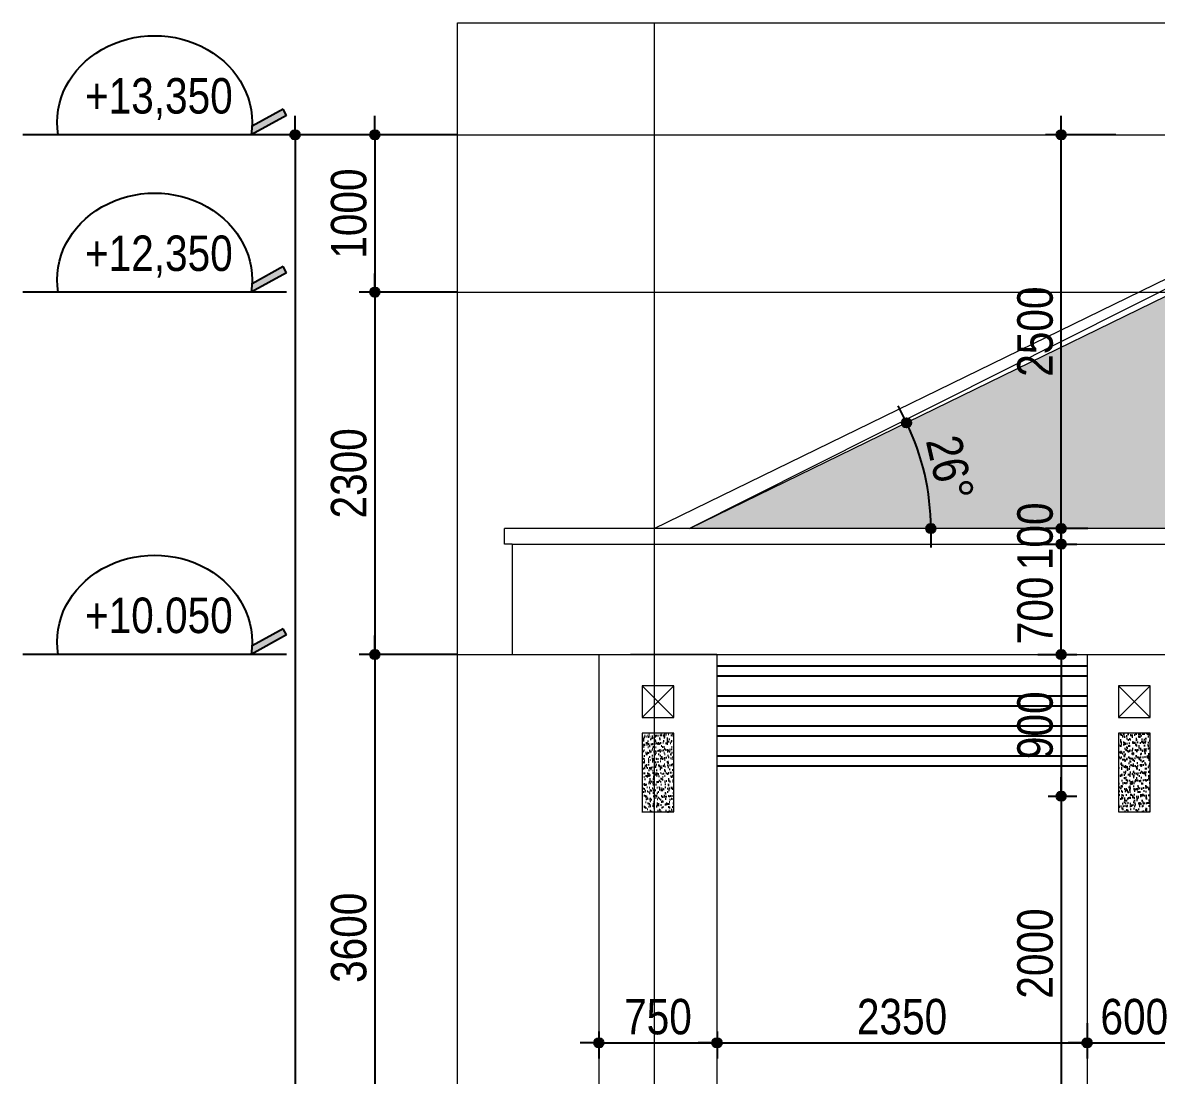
# Model space of a CAD drawing. Extents: x -79995 to 347433, y -157641 to 104789.
# Drawn here: x -17111 to -9912, y -54278 to -47592 of the extents above; entities that cross this region are included whole.
import ezdxf
from ezdxf.enums import TextEntityAlignment as Align

# ---------------------------------------------------------------- set-up
doc = ezdxf.new("R2010")
doc.units = 0
doc.linetypes.add('ACAD_ISO10W100', pattern=[18, 12, -3, 0, -3])
doc.layers.get('DEFPOINTS').update_dxf_attribs({"linetype": 'CONTINUOUS'})
for name, color, linetype in [('DIM', 1, 'CONTINUOUS'), ('HACTH', 8, 'CONTINUOUS'), ('HATCH', 8, 'CONTINUOUS'), ('HATCHNGOI', 22, 'CONTINUOUS'), ('TAGS', 60, 'CONTINUOUS')]:
    doc.layers.add(name, color=color, linetype=linetype)
doc.layers.add('NET-THAY', color=2, linetype='CONTINUOUS', lineweight=13)
doc.layers.add('TRUC', color=24, linetype='CONTINUOUS', lineweight=0)
doc.styles.add('HEL-CONDENSE', font='')
doc.styles.get("Standard").update_dxf_attribs({"font": '', "height": 25})
doc.styles.add('VNI-HELVE-CONDENSEN', font='')
doc.styles.get('HEL-CONDENSE').set_extended_font_data('VNI-Helve-Condense')
doc.styles.get('Standard').set_extended_font_data('VNI-Helve-Condense')
doc.styles.get('VNI-HELVE-CONDENSEN').set_extended_font_data('VNI-Helve-Condense')
doc.dimstyles.new('D100', dxfattribs={"dimtxt": 225, "dimasz": 1.2, "dimexe": 100, "dimexo": 0, "dimgap": 50, "dimtad": 1, "dimdec": 0, "dimzin": 13, "dimdsep": 46, "dimtxsty": 'HEL-CONDENSE', "dimblk": 'D50', "dimcen": 0, "dimclrd": 1, "dimclre": 1, "dimclrt": 7, "dimadec": 0, "dimazin": 0, "dimtfac": 1, "dimtdec": 0, "dimtmove": 0, "dimatfit": 3, "dimldrblk": 'D50', "dimfxl": 1, "dimtolj": 1, "dimtzin": 13, "dimarcsym": 0})
doc.dimstyles.get("Standard").update_dxf_attribs({"dimtxt": 0.18, "dimasz": 0.18, "dimexe": 0.18, "dimexo": 0.0625, "dimgap": 0.09, "dimtad": 0, "dimtih": 1, "dimtoh": 1, "dimdec": 4, "dimzin": 0, "dimdsep": 46, "dimtxsty": 'Standard', "dimcen": 0.09, "dimadec": 0, "dimazin": 0, "dimtfac": 1, "dimtdec": 4, "dimtofl": 0, "dimtmove": 0, "dimatfit": 3, "dimfxl": 1, "dimtolj": 1, "dimtzin": 0, "dimarcsym": 0})
pattern_1 = [(37.5, (-1310704.427, -309123.29), (-1.2000235, 36.7059928), [0, -28.956, 0, -32.385, 0, -30.95625]), (7.5, (-1310704.427, -309123.29), (33.7142462, 53.7618825), [0, -15.621, 0, -26.0985, 0, -10.00125]), (327.5, (-1310727.86, -309123.29), (59.3244278, 0.10778885), [0, -9.525, 0, -34.29, 0, -44.7675]), (317.5, (-1310727.86, -309123.29), (57.266734, 16.7196992), [0, -4.7625, 0, -22.479, 0, -25.7175])]

# ---------------------------------------------------------------- blocks, each defined once
blk = doc.blocks.new('D50')
at = {"layer": 'DIM'}
blk.add_hatch(color=256, dxfattribs=at).paths.add_polyline_path([(25, 0, 1), (-25, 0, 1)])
blk.add_line((25, 0), (100, 0), dxfattribs=at)
blk.add_circle((0, 0), 25, dxfattribs=at)
blk = doc.blocks.new('*D765')
at = {"layer": 'DEFPOINTS', "color": 0, "transparency": 16777216}
for p in [(-14349.8, -48304.8), (-14874.3, -49304.8), (-14349.8, -49304.8)]:
    blk.add_point(p, dxfattribs=at)
at = {"layer": 'DIM', "color": 1, "lineweight": -2, "transparency": 16777216}
for p, q in [((-14349.8, -48304.8), (-14974.3, -48304.8)), ((-14874.3, -48306), (-14874.3, -49303.6)), ((-14349.8, -49304.8), (-14974.3, -49304.8))]:
    blk.add_line(p, q, dxfattribs=at)
at = {"layer": 'DIM', "color": 1, "lineweight": -2, "transparency": 16777216, "xscale": 1.199999999999999, "yscale": 1.199999999999999, "zscale": 1.199999999999999}
for p, rotation in [((-14874.3, -48304.8), 90), ((-14874.3, -49304.8), 270)]:
    blk.add_blockref('D50', p, dxfattribs=dict(at, rotation=rotation))
at = {"layer": 'DIM', "color": 7, "transparency": 16777216, "insert": (-15039.2, -48804.8), "char_height": 225, "attachment_point": 5, "rotation": 90, "style": 'HEL-CONDENSE'}
blk.add_mtext('\\A1;1000', dxfattribs=at)
blk = doc.blocks.new('*D766')
at = {"layer": 'DEFPOINTS', "color": 0, "transparency": 16777216}
for p in [(-14349.8, -49304.8), (-14874.3, -51604.8), (-14349.8, -51604.8)]:
    blk.add_point(p, dxfattribs=at)
at = {"layer": 'DIM', "color": 1, "lineweight": -2, "transparency": 16777216}
for p, q in [((-14349.8, -49304.8), (-14974.3, -49304.8)), ((-14874.3, -49306), (-14874.3, -51603.6)), ((-14349.8, -51604.8), (-14974.3, -51604.8))]:
    blk.add_line(p, q, dxfattribs=at)
at = {"layer": 'DIM', "color": 1, "lineweight": -2, "transparency": 16777216, "xscale": 1.199999999999999, "yscale": 1.199999999999999, "zscale": 1.199999999999999}
for p, rotation in [((-14874.3, -49304.8), 90), ((-14874.3, -51604.8), 270)]:
    blk.add_blockref('D50', p, dxfattribs=dict(at, rotation=rotation))
at = {"layer": 'DIM', "color": 7, "transparency": 16777216, "insert": (-15039.2, -50454.8), "char_height": 225, "attachment_point": 5, "rotation": 90, "style": 'HEL-CONDENSE'}
blk.add_mtext('\\A1;2300', dxfattribs=at)
blk = doc.blocks.new('*D767')
at = {"layer": 'DEFPOINTS', "color": 0, "transparency": 16777216}
for p in [(-14349.8, -51604.8), (-14874.3, -55204.8), (-14349.8, -55204.8)]:
    blk.add_point(p, dxfattribs=at)
at = {"layer": 'DIM', "color": 1, "lineweight": -2, "transparency": 16777216}
for p, q in [((-14349.8, -51604.8), (-14974.3, -51604.8)), ((-14874.3, -51606), (-14874.3, -55203.6)), ((-14349.8, -55204.8), (-14974.3, -55204.8))]:
    blk.add_line(p, q, dxfattribs=at)
at = {"layer": 'DIM', "color": 1, "lineweight": -2, "transparency": 16777216, "xscale": 1.199999999999999, "yscale": 1.199999999999999, "zscale": 1.199999999999999}
for p, rotation in [((-14874.3, -51604.8), 90), ((-14874.3, -55204.8), 270)]:
    blk.add_blockref('D50', p, dxfattribs=dict(at, rotation=rotation))
at = {"layer": 'DIM', "color": 7, "transparency": 16777216, "insert": (-15039.2, -53404.8), "char_height": 225, "attachment_point": 5, "rotation": 90, "style": 'HEL-CONDENSE'}
blk.add_mtext('\\A1;3600', dxfattribs=at)
blk = doc.blocks.new('*D771')
at = {"layer": 'DEFPOINTS', "color": 0, "transparency": 16777216}
for p in [(-14974.3, -48304.8), (-15381.2, -61654.8), (-14974.3, -61654.8)]:
    blk.add_point(p, dxfattribs=at)
at = {"layer": 'DIM', "color": 1, "lineweight": -2, "transparency": 16777216}
for p, q in [((-14974.3, -48304.8), (-15481.2, -48304.8)), ((-15381.2, -48306), (-15381.2, -61653.6)), ((-14974.3, -61654.8), (-15481.2, -61654.8))]:
    blk.add_line(p, q, dxfattribs=at)
at = {"layer": 'DIM', "color": 1, "lineweight": -2, "transparency": 16777216, "xscale": 1.199999999999999, "yscale": 1.199999999999999, "zscale": 1.199999999999999}
for p, rotation in [((-15381.2, -48304.8), 90), ((-15381.2, -61654.8), 270)]:
    blk.add_blockref('D50', p, dxfattribs=dict(at, rotation=rotation))
at = {"layer": 'DIM', "color": 7, "transparency": 16777216, "insert": (-15546.1, -54810.9), "char_height": 225, "attachment_point": 5, "rotation": 90, "style": 'HEL-CONDENSE'}
blk.add_mtext('\\A1;13350', dxfattribs=at)
blk = doc.blocks.new('CAODO')
at = {"layer": 'TAGS', "linetype": 'Continuous'}
h = blk.add_hatch(color=256, dxfattribs=at)
edge = h.paths.add_edge_path()
edge.add_line((-906.9, 181.5), (-931, 137.7))
edge.add_line((-931, 137.7), (-681, 0))
edge.add_ellipse((0, 87.1), major_axis=(688, 0), ratio=0.890858, start_angle=182.47792, end_angle=188.16658, ccw=False)
edge.add_line((-687.4, 60.6), (-906.9, 181.5))
for p, q in [((-931, 137.7), (-906.9, 181.5)), ((-906.9, 181.5), (-687.4, 60.6)), ((-931, 137.7), (-681, 0)), ((-931, 0), (931, 0))]:
    blk.add_line(p, q, dxfattribs=at)
blk.add_ellipse((0, 87.1), major_axis=(688, 0), ratio=0.890858, start_param=-0.142534, end_param=3.284126, dxfattribs=at)
at = {"layer": 'TAGS', "linetype": 'Continuous', "style": 'VNI-HELVE-CONDENSEN'}
blk.add_attdef('0.000', text='', height=250, dxfattribs=at).set_placement((0.2, 232.3), align=Align.MIDDLE_CENTER)
blk = doc.blocks.new('*D774')
at = {"layer": 'DEFPOINTS', "color": 0, "linetype": 'Continuous', "transparency": 16777216}
for p in [(-10598.4, -51604.8), (-10598.4, -52504.8), (-10515.6, -52504.8)]:
    blk.add_point(p, dxfattribs=at)
at = {"layer": 'DIM', "color": 1, "linetype": 'Continuous', "lineweight": -2, "transparency": 16777216}
for p, q in [((-10598.4, -51604.8), (-10415.6, -51604.8)), ((-10515.6, -51606), (-10515.6, -52503.6)), ((-10598.4, -52504.8), (-10415.6, -52504.8))]:
    blk.add_line(p, q, dxfattribs=at)
at = {"layer": 'DIM', "color": 1, "linetype": 'Continuous', "lineweight": -2, "transparency": 16777216, "xscale": 1.199999999999999, "yscale": 1.199999999999999, "zscale": 1.199999999999999}
for p, rotation in [((-10515.6, -51604.8), 90), ((-10515.6, -52504.8), 270)]:
    blk.add_blockref('D50', p, dxfattribs=dict(at, rotation=rotation))
at = {"layer": 'DIM', "color": 7, "linetype": 'Continuous', "transparency": 16777216, "insert": (-10680.5, -52054.8), "char_height": 225, "attachment_point": 5, "rotation": 90, "style": 'HEL-CONDENSE'}
blk.add_mtext('\\A1;900', dxfattribs=at)
blk = doc.blocks.new('*D775')
at = {"layer": 'DEFPOINTS', "color": 0, "linetype": 'Continuous', "transparency": 16777216}
for p in [(-10598.4, -52504.8), (-10515.6, -54504.8), (-10515.6, -54504.8)]:
    blk.add_point(p, dxfattribs=at)
at = {"layer": 'DIM', "color": 1, "linetype": 'Continuous', "lineweight": -2, "transparency": 16777216}
for p, q in [((-10598.4, -52504.8), (-10415.6, -52504.8)), ((-10515.6, -52506), (-10515.6, -54503.6)), ((-10515.6, -54504.8), (-10615.6, -54504.8))]:
    blk.add_line(p, q, dxfattribs=at)
at = {"layer": 'DIM', "color": 1, "linetype": 'Continuous', "lineweight": -2, "transparency": 16777216, "xscale": 1.199999999999999, "yscale": 1.199999999999999, "zscale": 1.199999999999999}
for p, rotation in [((-10515.6, -52504.8), 90), ((-10515.6, -54504.8), 270)]:
    blk.add_blockref('D50', p, dxfattribs=dict(at, rotation=rotation))
at = {"layer": 'DIM', "color": 7, "linetype": 'Continuous', "transparency": 16777216, "insert": (-10680.5, -53504.8), "char_height": 225, "attachment_point": 5, "rotation": 90, "style": 'HEL-CONDENSE'}
blk.add_mtext('\\A1;2000', dxfattribs=at)
blk = doc.blocks.new('*D781')
at = {"layer": 'DEFPOINTS', "color": 0, "linetype": 'Continuous', "transparency": 16777216}
for p in [(-10663.1, -50904.8), (-10515.6, -50904.8), (-10663.1, -51604.8)]:
    blk.add_point(p, dxfattribs=at)
at = {"layer": 'DIM', "color": 1, "linetype": 'Continuous', "lineweight": -2, "transparency": 16777216}
for p, q in [((-10663.1, -50904.8), (-10415.6, -50904.8)), ((-10515.6, -51603.6), (-10515.6, -50906)), ((-10663.1, -51604.8), (-10415.6, -51604.8))]:
    blk.add_line(p, q, dxfattribs=at)
at = {"layer": 'DIM', "color": 1, "linetype": 'Continuous', "lineweight": -2, "transparency": 16777216, "xscale": 1.199999999999999, "yscale": 1.199999999999999, "zscale": 1.199999999999999}
for p, rotation in [((-10515.6, -50904.8), 90), ((-10515.6, -51604.8), 270)]:
    blk.add_blockref('D50', p, dxfattribs=dict(at, rotation=rotation))
at = {"layer": 'DIM', "color": 7, "linetype": 'Continuous', "transparency": 16777216, "insert": (-10680.5, -51325.6), "char_height": 225, "attachment_point": 5, "rotation": 90, "style": 'HEL-CONDENSE'}
blk.add_mtext('\\A1;700', dxfattribs=at)
blk = doc.blocks.new('*D782')
at = {"layer": 'DEFPOINTS', "color": 0, "linetype": 'Continuous', "transparency": 16777216}
for p in [(-10515.6, -50804.8), (-10346.3, -50804.8), (-10663.1, -50904.8)]:
    blk.add_point(p, dxfattribs=at)
at = {"layer": 'DIM', "color": 1, "linetype": 'Continuous', "lineweight": -2, "transparency": 16777216}
for p, q in [((-10346.3, -50804.8), (-10615.6, -50804.8)), ((-10515.6, -50803.6), (-10515.6, -50802.4)), ((-10515.6, -50904.8), (-10515.6, -50804.8)), ((-10663.1, -50904.8), (-10415.6, -50904.8)), ((-10515.6, -50906), (-10515.6, -50907.2))]:
    blk.add_line(p, q, dxfattribs=at)
at = {"layer": 'DIM', "color": 1, "linetype": 'Continuous', "lineweight": -2, "transparency": 16777216, "xscale": 1.199999999999999, "yscale": 1.199999999999999, "zscale": 1.199999999999999}
for p, rotation in [((-10515.6, -50804.8), 270), ((-10515.6, -50904.8), 90)]:
    blk.add_blockref('D50', p, dxfattribs=dict(at, rotation=rotation))
at = {"layer": 'DIM', "color": 7, "linetype": 'Continuous', "transparency": 16777216, "insert": (-10680.5, -50854.8), "char_height": 225, "attachment_point": 5, "rotation": 90, "style": 'HEL-CONDENSE'}
blk.add_mtext('\\A1;100', dxfattribs=at)
blk = doc.blocks.new('*D783')
at = {"layer": 'DEFPOINTS', "color": 0, "linetype": 'Continuous', "transparency": 16777216}
for p in [(-10515.6, -48304.8), (-10168.2, -48304.8), (-10346.3, -50804.8)]:
    blk.add_point(p, dxfattribs=at)
at = {"layer": 'DIM', "color": 1, "linetype": 'Continuous', "lineweight": -2, "transparency": 16777216}
for p, q in [((-10168.2, -48304.8), (-10615.6, -48304.8)), ((-10515.6, -50803.6), (-10515.6, -48306)), ((-10346.3, -50804.8), (-10615.6, -50804.8))]:
    blk.add_line(p, q, dxfattribs=at)
at = {"layer": 'DIM', "color": 1, "linetype": 'Continuous', "lineweight": -2, "transparency": 16777216, "xscale": 1.199999999999999, "yscale": 1.199999999999999, "zscale": 1.199999999999999}
for p, rotation in [((-10515.6, -48304.8), 90), ((-10515.6, -50804.8), 270)]:
    blk.add_blockref('D50', p, dxfattribs=dict(at, rotation=rotation))
at = {"layer": 'DIM', "color": 7, "linetype": 'Continuous', "transparency": 16777216, "insert": (-10680.5, -49554.8), "char_height": 225, "attachment_point": 5, "rotation": 90, "style": 'HEL-CONDENSE'}
blk.add_mtext('\\A1;2500', dxfattribs=at)
blk = doc.blocks.new('*D807')
at = {"layer": 'DEFPOINTS', "color": 0, "linetype": 'Continuous', "transparency": 16777216}
for p in [(-13451.5, -53999.7), (-12701.5, -53999.7), (-12701.5, -54072.1)]:
    blk.add_point(p, dxfattribs=at)
at = {"layer": 'DIM', "color": 1, "linetype": 'Continuous', "lineweight": -2, "transparency": 16777216}
for p, q in [((-13451.5, -53999.7), (-13451.5, -54172.1)), ((-12701.5, -53999.7), (-12701.5, -54172.1)), ((-13450.3, -54072.1), (-12702.7, -54072.1))]:
    blk.add_line(p, q, dxfattribs=at)
at = {"layer": 'DIM', "color": 1, "linetype": 'Continuous', "lineweight": -2, "transparency": 16777216, "xscale": 1.199999999999999, "yscale": 1.199999999999999, "zscale": 1.199999999999999, "rotation": 180}
blk.add_blockref('D50', (-13451.5, -54072.1), dxfattribs=at)
at = {"layer": 'DIM', "color": 1, "linetype": 'Continuous', "lineweight": -2, "transparency": 16777216, "xscale": 1.199999999999999, "yscale": 1.199999999999999, "zscale": 1.199999999999999}
blk.add_blockref('D50', (-12701.5, -54072.1), dxfattribs=at)
at = {"layer": 'DIM', "color": 7, "linetype": 'Continuous', "transparency": 16777216, "insert": (-13076.5, -53907.2), "char_height": 225, "attachment_point": 5, "style": 'HEL-CONDENSE'}
blk.add_mtext('\\A1;750', dxfattribs=at)
blk = doc.blocks.new('*D808')
at = {"layer": 'DEFPOINTS', "color": 0, "linetype": 'Continuous', "transparency": 16777216}
for p in [(-10351.5, -53948), (-12701.5, -53999.7), (-10351.5, -54072.1)]:
    blk.add_point(p, dxfattribs=at)
at = {"layer": 'DIM', "color": 1, "linetype": 'Continuous', "lineweight": -2, "transparency": 16777216}
for p, q in [((-10351.5, -53948), (-10351.5, -54172.1)), ((-12701.5, -53999.7), (-12701.5, -54172.1)), ((-12700.3, -54072.1), (-10352.7, -54072.1))]:
    blk.add_line(p, q, dxfattribs=at)
at = {"layer": 'DIM', "color": 1, "linetype": 'Continuous', "lineweight": -2, "transparency": 16777216, "xscale": 1.199999999999999, "yscale": 1.199999999999999, "zscale": 1.199999999999999, "rotation": 180}
blk.add_blockref('D50', (-12701.5, -54072.1), dxfattribs=at)
at = {"layer": 'DIM', "color": 1, "linetype": 'Continuous', "lineweight": -2, "transparency": 16777216, "xscale": 1.199999999999999, "yscale": 1.199999999999999, "zscale": 1.199999999999999}
blk.add_blockref('D50', (-10351.5, -54072.1), dxfattribs=at)
at = {"layer": 'DIM', "color": 7, "linetype": 'Continuous', "transparency": 16777216, "insert": (-11526.5, -53907.2), "char_height": 225, "attachment_point": 5, "style": 'HEL-CONDENSE'}
blk.add_mtext('\\A1;2350', dxfattribs=at)
blk = doc.blocks.new('*D809')
at = {"layer": 'DEFPOINTS', "color": 0, "linetype": 'Continuous', "transparency": 16777216}
for p in [(-9751.5, -53834.2), (-10351.5, -53948), (-9751.5, -54072.1)]:
    blk.add_point(p, dxfattribs=at)
at = {"layer": 'DIM', "color": 1, "linetype": 'Continuous', "lineweight": -2, "transparency": 16777216}
for p, q in [((-9751.5, -53834.2), (-9751.5, -54172.1)), ((-10351.5, -53948), (-10351.5, -54172.1)), ((-10350.3, -54072.1), (-9752.7, -54072.1))]:
    blk.add_line(p, q, dxfattribs=at)
at = {"layer": 'DIM', "color": 1, "linetype": 'Continuous', "lineweight": -2, "transparency": 16777216, "xscale": 1.199999999999999, "yscale": 1.199999999999999, "zscale": 1.199999999999999, "rotation": 180}
blk.add_blockref('D50', (-10351.5, -54072.1), dxfattribs=at)
at = {"layer": 'DIM', "color": 1, "linetype": 'Continuous', "lineweight": -2, "transparency": 16777216, "xscale": 1.199999999999999, "yscale": 1.199999999999999, "zscale": 1.199999999999999}
blk.add_blockref('D50', (-9751.5, -54072.1), dxfattribs=at)
at = {"layer": 'DIM', "color": 7, "linetype": 'Continuous', "transparency": 16777216, "insert": (-10051.5, -53907.2), "char_height": 225, "attachment_point": 5, "style": 'HEL-CONDENSE'}
blk.add_mtext('\\A1;600', dxfattribs=at)
blk = doc.blocks.new('*D877')
at = {"layer": 'DEFPOINTS', "color": 0, "linetype": 'Continuous', "transparency": 16777216}
for p in [(-7952.7, -48404.8), (-11361, -50574.2), (-14051.5, -50804.8), (-12873.4, -50804.8), (-1401.5, -50804.8)]:
    blk.add_point(p, dxfattribs=at)
at = {"layer": 'DIM', "color": 1, "linetype": 'Continuous', "lineweight": -2, "transparency": 16777216}
blk.add_arc((-12873.4, -50804.8), 1529.9, 0.04494, 25.95506, dxfattribs=at)
at = {"layer": 'DIM', "color": 1, "linetype": 'Continuous', "lineweight": -2, "transparency": 16777216, "xscale": 1.199999999999999, "yscale": 1.199999999999999, "zscale": 1.199999999999999}
for p, rotation in [((-11498.4, -50134.1), 115.9775297945431), ((-11343.5, -50804.8), 270.0224702054559)]:
    blk.add_blockref('D50', p, dxfattribs=dict(at, rotation=rotation))
at = {"layer": 'DIM', "color": 7, "linetype": 'Continuous', "transparency": 16777216, "insert": (-11222.1, -50423.5), "char_height": 225, "attachment_point": 5, "rotation": 283, "style": 'HEL-CONDENSE'}
blk.add_mtext('\\A1;26°', dxfattribs=at)

msp = doc.modelspace()

# ---------------------------------------------------------------- hatches: boundary and pattern name
at = {"layer": 'HACTH'}
h = msp.add_hatch(dxfattribs=at)
h.set_pattern_fill('ANSI32', color=256, scale=20, angle=135, style=0)
h.set_pattern_definition([(180, (-174108.84, -520561.22), (-1e-14, -190.5), []), (180, (-174172.34, -520497.72), (-1e-14, -190.5), [])])
h.paths.add_polyline_path([(-6801.548, -52404.781), (-4401.548, -52404.781), (-4401.548, -51604.781), (-6801.548, -51604.781)])
h.paths.add_polyline_path([(-9751.548, -52404.781), (-7401.548, -52404.781), (-7401.548, -51604.781), (-9751.548, -51604.781)])
h.paths.add_polyline_path([(-12701.548, -52404.781), (-10351.548, -52404.781), (-10351.548, -51604.781), (-12701.548, -51604.781)])
at = {"layer": 'HATCH'}
h = msp.add_hatch(dxfattribs=at)
h.set_pattern_fill('AR-SAND', color=256, scale=0.75, style=0)
h.set_pattern_definition(pattern_1)
h.paths.add_polyline_path([(-13176.548, -52604.781), (-12976.548, -52604.781), (-12976.548, -52104.781), (-13176.548, -52104.781)])
h = msp.add_hatch(dxfattribs=at)
h.set_pattern_fill('AR-SAND', color=256, scale=0.75, style=0)
h.set_pattern_definition(pattern_1)
h.paths.add_polyline_path([(-10151.548, -52604.781), (-9951.548, -52604.781), (-9951.548, -52104.781), (-10151.548, -52104.781)])
at = {"layer": 'HATCHNGOI'}
h = msp.add_hatch(dxfattribs=at)
h.set_pattern_fill('AR-RSHKE', color=14, scale=15, angle=180, style=0)
h.set_pattern_definition([(180, (-1056383.75, 259236.73), (-382.5, -180), [90, -75, 105, -45, 135, -60]), (180, (-1056473.75, 259229.23), (-382.5, -180), [75, -285, 60, -90]), (180, (-1056653.75, 259247.98), (-382.5, -180), [45, -465]), (270, (-1056383.75, 259236.73), (127.5, -180), [172.5, -547.5]), (270, (-1056473.75, 259236.73), (127.5, -180), [168.75, -551.25]), (270, (-1056548.75, 259236.73), (127.5, -180), [157.5, -562.5]), (270, (-1056653.75, 259247.98), (127.5, -180), [172.5, -547.5]), (270, (-1056698.75, 259247.98), (127.5, -180), [172.5, -547.5]), (270, (-1056833.75, 259236.73), (127.5, -180), [165, -555])])
h.paths.add_polyline_path([(19670.335, -50804.781), (14749.606, -48404.781), (-7952.701, -48404.781), (-12873.43, -50804.781)])

# ---------------------------------------------------------------- linework, layer by layer
at = {"layer": 'NET-THAY'}
for p, q in [((-13101.548, -50804.781), (-7975.788, -48304.781)), ((-1401.548, -50804.781), (-14051.548, -50804.781)), ((-14001.548, -50904.781), (-14001.548, -51604.781)), ((-14001.548, -51604.781), (-1401.548, -51604.781)), ((-12701.548, -51604.781), (-13251.548, -51604.781))]:
    msp.add_line(p, q, dxfattribs=at)
for points in [[(-12878.813, -50804.781), (-8102.228, -48404.781), (14749.606, -48404.781), (19670.335, -50804.781)], [(19670.335, -50804.781), (14749.606, -48404.781), (-7952.701, -48404.781), (-12873.43, -50804.781)], [(-14001.548, -50904.781), (-14051.548, -50904.781), (-14051.548, -50804.781), (-14051.548, -50804.781)], [(-14001.548, -50904.781), (20798.452, -50904.781)], [(-13451.548, -51604.781), (-13451.548, -60904.781)], [(-12701.548, -51604.781), (-12701.548, -59154.781)], [(-10351.548, -51604.781), (-10351.548, -60904.781)], [(-12976.548, -51804.781), (-13176.548, -51804.781), (-13176.548, -52004.781), (-12976.548, -52004.781), (-12976.548, -51804.781)], [(-13176.548, -51804.781), (-12976.548, -52004.781)], [(-12976.548, -51804.781), (-13176.548, -52004.781)], [(-9951.548, -51804.781), (-10151.548, -51804.781), (-10151.548, -52004.781), (-9951.548, -52004.781), (-9951.548, -51804.781)], [(-10151.548, -51804.781), (-9951.548, -52004.781)], [(-9951.548, -51804.781), (-10151.548, -52004.781)], [(-12976.548, -52104.781), (-13176.548, -52104.781), (-13176.548, -52604.781), (-12976.548, -52604.781), (-12976.548, -52104.781)], [(-9951.548, -52104.781), (-10151.548, -52104.781), (-10151.548, -52604.781), (-9951.548, -52604.781), (-9951.548, -52104.781)]]:
    msp.add_lwpolyline(points, dxfattribs=at)
at = {"layer": 'TRUC', "linetype": 'ACAD_ISO10W100', "ltscale": 0.2}
for points in [[(-14349.781, -47592.126), (21118.657, -47592.126)], [(-13101.548, -47592.126), (-13101.548, -61954.781)], [(-14349.781, -48304.781), (21118.657, -48304.781)], [(-14349.781, -49304.781), (21118.657, -49304.781)], [(-14349.781, -51604.781), (21118.657, -51604.781)]]:
    msp.add_lwpolyline(points, dxfattribs=at)
msp.add_lwpolyline([(-14349.781, -47592.126), (21118.657, -47592.126), (21118.657, -61954.781), (-14349.781, -61954.781)], close=True, dxfattribs=at)

# ---------------------------------------------------------------- block references
at = {"layer": 'TAGS', "linetype": 'Continuous'}
ref = msp.add_blockref('CAODO', (-16272.948, -48304.781), dxfattribs=dict(at, xscale=-0.9000000001396984, yscale=0.9000000001396984, zscale=0.9))
ref.add_attrib('0.000', '+13,350', dxfattribs={"color": 7, "linetype": 'Continuous', "height": 225, "style": 'VNI-HELVE-CONDENSEN'}).set_placement((-16246.116, -48056.683), align=Align.MIDDLE_CENTER)
ref = msp.add_blockref('CAODO', (-16272.948, -49304.781), dxfattribs=dict(at, xscale=-0.9000000001396984, yscale=0.9000000001396984, zscale=0.9))
ref.add_attrib('0.000', '+12,350', dxfattribs={"color": 7, "linetype": 'Continuous', "height": 225, "style": 'VNI-HELVE-CONDENSEN'}).set_placement((-16246.116, -49056.683), align=Align.MIDDLE_CENTER)
ref = msp.add_blockref('CAODO', (-16272.948, -51604.781), dxfattribs=dict(at, xscale=-0.9000000001396984, yscale=0.9000000001396984, zscale=0.9))
ref.add_attrib('0.000', '+10.050', dxfattribs={"color": 7, "linetype": 'Continuous', "height": 225, "style": 'VNI-HELVE-CONDENSEN'}).set_placement((-16246.116, -51356.683), align=Align.MIDDLE_CENTER)

# ---------------------------------------------------------------- dimensions: what is measured, and where the dimension line sits
at = {"layer": 'DIM'}
for base, p1, p2, picture, middle in [((-15381.224, -61654.781), (-14974.258, -48304.781), (-14974.258, -61654.781), '*D771', (-15381.224, -54810.929)), ((-14874.258, -49304.781), (-14349.781, -48304.781), (-14349.781, -49304.781), '*D765', (-14874.258, -48804.781))]:
    dim = msp.add_linear_dim(base=base, p1=p1, p2=p2, angle=90, dimstyle='Standard', override={"dimtxt": 225, "dimasz": 1.2, "dimexe": 100, "dimexo": 0, "dimgap": 50, "dimtad": 1, "dimtih": 0, "dimtoh": 0, "dimdec": 2, "dimzin": 13, "dimtxsty": 'HEL-CONDENSE', "dimblk": 'D50', "dimcen": 0, "dimclrd": 1, "dimclre": 1, "dimclrt": 7, "dimtdec": 2, "dimtofl": 1, "dimldrblk": 'D50', "dimtzin": 13}, dxfattribs=at)
    dim.commit()
    dim.dimension.update_dxf_attribs({"geometry": picture, "text_midpoint": middle, "dimtype": 160})
at = {"layer": 'DIM', "linetype": 'Continuous'}
for base, p1, p2, picture, middle in [((-10515.621, -48304.781), (-10346.263, -50804.781), (-10168.169, -48304.781), '*D783', (-10680.521, -49554.781)), ((-10515.621, -54504.781), (-10598.37, -52504.781), (-10515.621, -54504.781), '*D775', (-10680.521, -53504.781))]:
    dim = msp.add_linear_dim(base=base, p1=p1, p2=p2, angle=90, dimstyle='D100', override={"dimtmove": 1}, dxfattribs=at)
    dim.commit()
    dim.dimension.update_dxf_attribs({"geometry": picture, "text_midpoint": middle})
dim = msp.add_angular_dim_2l(base=(-11360.986, -50574.245), line1=((-1401.548, -50804.781), (-14051.548, -50804.781)), line2=((-7952.701, -48404.781), (-12873.43, -50804.781)), dimstyle='D100', dxfattribs=at)
dim.commit()
dim.dimension.update_dxf_attribs({"geometry": '*D877', "text_midpoint": (-11222.055, -50423.531)})
at = {"layer": 'DIM'}
for base, p1, p2, picture, middle in [((-14874.258, -51604.781), (-14349.781, -49304.781), (-14349.781, -51604.781), '*D766', (-15039.158, -50454.781)), ((-14874.258, -55204.781), (-14349.781, -51604.781), (-14349.781, -55204.781), '*D767', (-15039.158, -53404.781))]:
    dim = msp.add_linear_dim(base=base, p1=p1, p2=p2, angle=90, dimstyle='Standard', override={"dimtxt": 225, "dimasz": 1.2, "dimexe": 100, "dimexo": 0, "dimgap": 50, "dimtad": 1, "dimtih": 0, "dimtoh": 0, "dimdec": 2, "dimzin": 13, "dimtxsty": 'HEL-CONDENSE', "dimblk": 'D50', "dimcen": 0, "dimclrd": 1, "dimclre": 1, "dimclrt": 7, "dimtdec": 2, "dimtofl": 1, "dimtmove": 1, "dimldrblk": 'D50', "dimtzin": 13}, dxfattribs=at)
    dim.commit()
    dim.dimension.update_dxf_attribs({"geometry": picture, "text_midpoint": middle})
at = {"layer": 'DIM', "linetype": 'Continuous'}
dim = msp.add_linear_dim(base=(-10515.621, -50804.781), p1=(-10663.057, -50904.781), p2=(-10346.263, -50804.781), angle=90, dimstyle='D100', override={"dimtmove": 1}, dxfattribs=at)
dim.commit()
dim.dimension.update_dxf_attribs({"geometry": '*D782', "text_midpoint": (-10515.621, -50854.781), "dimtype": 160})
dim = msp.add_linear_dim(base=(-10515.621, -50904.781), p1=(-10663.057, -51604.781), p2=(-10663.057, -50904.781), angle=90, dimstyle='D100', dxfattribs=at)
dim.commit()
dim.dimension.update_dxf_attribs({"geometry": '*D781', "text_midpoint": (-10515.621, -51325.645), "dimtype": 160})
dim = msp.add_linear_dim(base=(-10515.621, -52504.781), p1=(-10598.37, -51604.781), p2=(-10598.37, -52504.781), angle=90, dimstyle='D100', dxfattribs=at)
dim.commit()
dim.dimension.update_dxf_attribs({"geometry": '*D774', "text_midpoint": (-10680.521, -52054.781)})
dim = msp.add_linear_dim(base=(-12701.548, -54072.147), p1=(-13451.548, -53999.729), p2=(-12701.548, -53999.729), dimstyle='D100', dxfattribs=at)
dim.commit()
dim.dimension.update_dxf_attribs({"geometry": '*D807', "text_midpoint": (-13076.548, -53907.247)})
for base, p1, p2, picture, middle in [((-10351.548, -54072.147), (-12701.548, -53999.729), (-10351.548, -53948.002), '*D808', (-11526.548, -53907.247)), ((-9751.548, -54072.147), (-10351.548, -53948.002), (-9751.548, -53834.201), '*D809', (-10051.548, -53907.247))]:
    dim = msp.add_linear_dim(base=base, p1=p1, p2=p2, dimstyle='D100', override={"dimtmove": 1}, dxfattribs=at)
    dim.commit()
    dim.dimension.update_dxf_attribs({"geometry": picture, "text_midpoint": middle})

doc.saveas('drawing.dxf')
